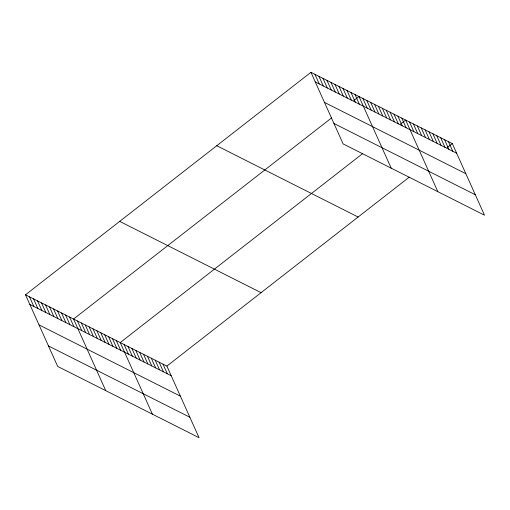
<?xml version="1.0" encoding="UTF-8"?>
<svg xmlns="http://www.w3.org/2000/svg" width="510" height="510" viewBox="0 0 510 510"><rect width="100%" height="100%" fill="white"/><g stroke="black" fill="none" stroke-linecap="round" stroke-linejoin="round"><path stroke-width="0.76" d="M25.5 294.799L166.878 366.091L199.059 437.701L57.681 366.409L25.5 294.799L310.941 72.299L452.319 143.59L484.5 215.201L343.122 143.909L310.941 72.299M331.678 117.842L73.567 319.037L105.748 390.647M353.774 100.623L359.008 96.543L391.189 168.147M362.635 153.606L120.226 342.567L152.407 414.171M400.433 124.147L405.66 120.067L437.848 191.677M166.878 366.091L409.288 177.129M447.085 147.67L452.319 143.59M315.276 81.944L456.654 153.236M324.462 102.395L465.84 173.687M333.929 123.465L475.314 194.756M216.744 145.726L358.122 217.018M119.697 221.372L261.075 292.663M29.835 304.445L171.213 375.736M39.021 324.889L180.406 396.181M48.495 345.958L189.873 417.25M448.43 141.633L452.765 151.279M444.541 139.67L448.876 149.315M440.653 137.713L444.988 147.358M436.764 135.749L441.099 145.395M432.882 133.792L437.21 143.438M428.993 131.829L433.328 141.474M425.104 129.871L429.439 139.517M421.215 127.908L425.55 137.553M417.327 125.951L421.662 135.596M413.438 123.987L417.773 133.633M409.549 122.03L413.884 131.676M401.778 118.11L406.113 127.755M397.889 116.146L402.224 125.791M394 114.183L398.335 123.828M390.112 112.225L394.447 121.871M386.223 110.262L390.558 119.907M382.334 108.305L386.669 117.95M378.445 106.341L382.781 115.987M374.557 104.384L378.892 114.03M370.674 102.421L375.009 112.066M366.786 100.464L371.121 110.109M362.897 98.5L367.232 108.145M355.005 94.522L359.34 104.167M350.995 92.501L355.33 102.147M346.991 90.48L351.326 100.126M342.988 88.459L347.323 98.105M338.978 86.439L343.313 96.084M334.974 84.424L339.309 94.069M330.971 82.403L335.3 92.049M326.961 80.382L331.296 90.028M322.957 78.361L327.292 88.007M318.948 76.341L323.283 85.986M314.944 74.32L319.279 83.965M162.99 364.127L167.325 373.773M159.101 362.17L163.436 371.815M155.218 360.207L159.547 369.852M151.33 358.25L155.665 367.895M147.441 356.286L151.776 365.931M143.552 354.329L147.887 363.974M139.663 352.365L143.998 362.011M135.775 350.408L140.11 360.054M131.886 348.445L136.221 358.09M127.997 346.488L132.332 356.133M124.115 344.524L128.443 354.169M116.337 340.603L120.672 350.249M112.449 338.64L116.784 348.285M108.56 336.683L112.895 346.328M104.671 334.719L109.006 344.365M100.782 332.762L105.117 342.408M96.894 330.799L101.229 340.444M93.011 328.842L97.346 338.487M89.123 326.878L93.457 336.523M85.234 324.921L89.569 334.566M81.345 322.957L85.68 332.603M77.456 321L81.791 330.646M69.564 317.016L73.899 326.661M65.561 314.995L69.889 324.64M61.551 312.981L65.886 322.626M57.547 310.96L61.882 320.605M53.537 308.939L57.872 318.584M49.534 306.918L53.869 316.563M45.53 304.897L49.865 314.542M41.52 302.876L45.855 312.522M37.517 300.862L41.852 310.501M33.513 298.841L37.848 308.486M29.503 296.82L33.838 306.465"/></g></svg>
